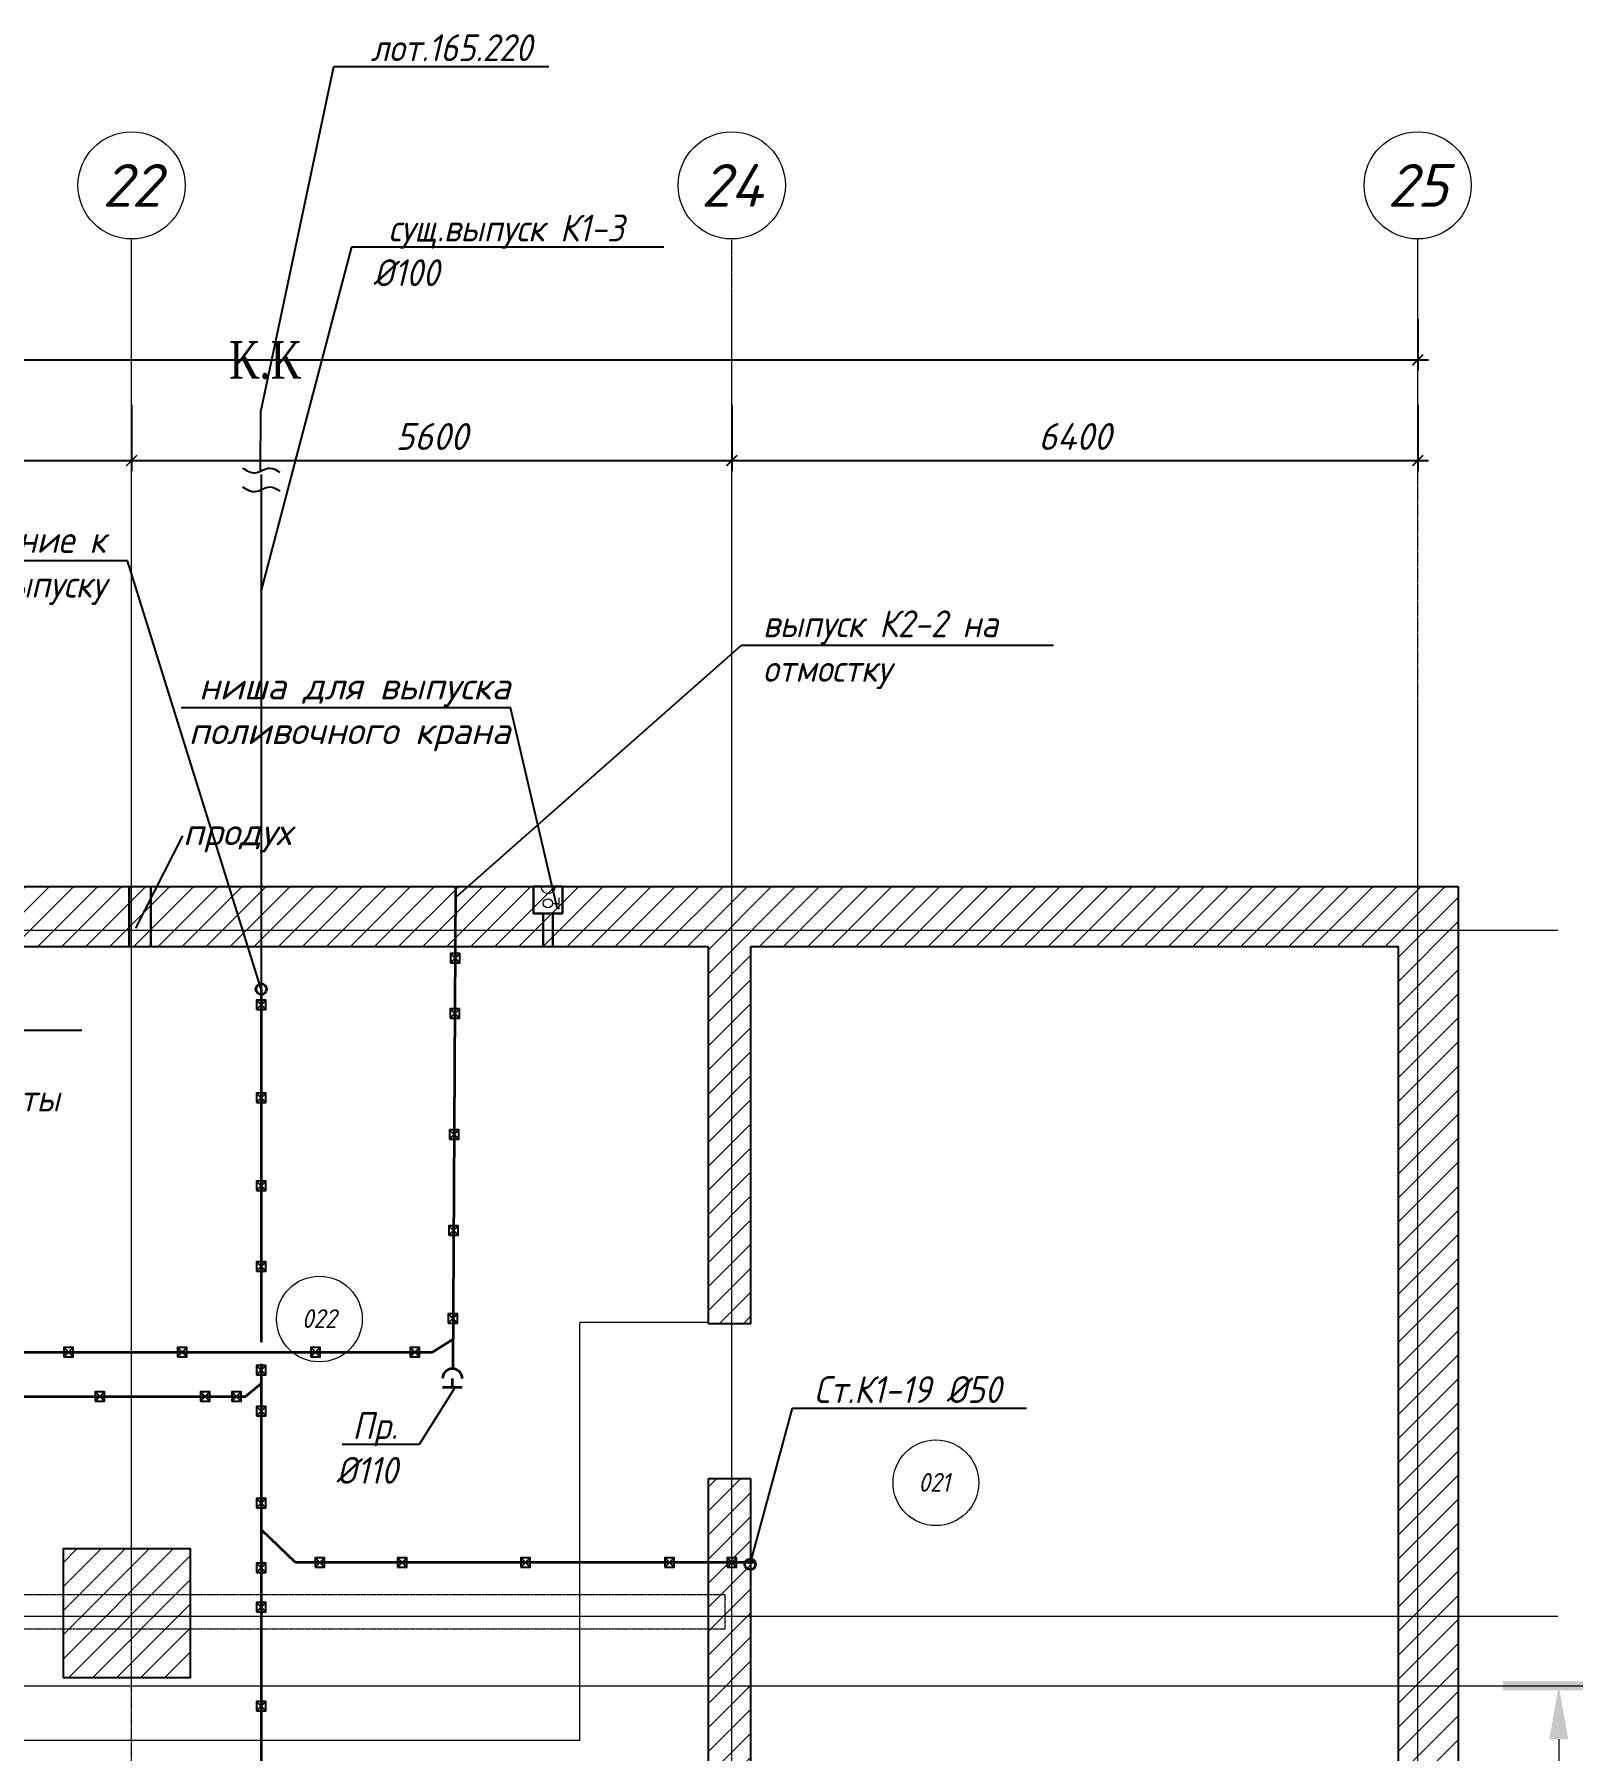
# Model space of a CAD drawing. Header units: millimetres. Extents: x -10178924 to 11692288, y -947381 to 58396.
# Drawn here: x 767230 to 781583, y -918514 to -902499 of the extents above; entities that cross this region are included whole.
import ezdxf
from ezdxf import colors
from ezdxf.entities.mleader import LeaderData, LeaderLine
from ezdxf.enums import TextEntityAlignment as Align
from ezdxf.math import Vec2, Vec3

# ---------------------------------------------------------------- set-up
doc = ezdxf.new("R2010")
doc.units = ezdxf.units.MM
for name, pattern in [('короткая штриховая', [282.222222, 141.111111, -141.111111]), ('невидимая', [9.525, 6.35, -3.175]), ('осевая', [50.8, 31.75, -6.35, 6.35, -6.35])]:
    doc.linetypes.add(name, pattern=pattern)
for name, color, linetype, lineweight in [('!К2', 150, 'Continuous', 35), ('_0', 7, 'Continuous', 25), ('_В1', 5, 'Continuous', 9), ('PDF _Разрезы', 7, 'Continuous', 9), ('Балки.1', 7, 'Continuous', 9), ('ВК_ К1', 24, 'Continuous', 35), ('Контур пол Подвал', 7, 'Continuous', 9), ('перегородки нов.', 112, 'Continuous', 30), ('Размеры осевые', 153, 'Continuous', 9), ('Стены.1', 7, 'Continuous', 25), ('Текст 0.09', 250, 'Continuous', 5), ('ШТРИХОВКА', 252, 'Continuous', 15)]:
    doc.layers.add(name, color=color, linetype=linetype, lineweight=lineweight)
for name, color, linetype in [('_надписи канализация', 7, 'Continuous'), ('_надписи_вода', 7, 'Continuous'), ('PDF _Марки помещений', 5, 'Continuous'), ('ВК_Выноски', 7, 'Continuous'), ('Стены внутр.1', 7, 'Continuous')]:
    doc.layers.add(name, color=color, linetype=linetype)
doc.styles.add('Gost_', font='isocpeur.ttf', dxfattribs={"width": 0.8, "height": 250})
doc.styles.add('ISOCPEUR', font='isocpeui.ttf', dxfattribs={"width": 0.9})
doc.styles.add('PDF ISOCPEUR Italic', font='isocpeui.ttf')
doc.styles.add('Аня', font='times.ttf', dxfattribs={"width": 0.8})
doc.styles.add('НТПИ_ТИ', font='isocpeui.ttf', dxfattribs={"height": 250})
doc.styles.add('Текст_М100', font='GOST_Common Italic.ttf', dxfattribs={"height": 250})
doc.dimstyles.new('Размеры_М100', dxfattribs={"dimtxt": 250, "dimasz": 100, "dimexe": 100, "dimexo": 100, "dimgap": 100, "dimtad": 1, "dimrnd": 5, "dimtxsty": 'Текст_М100', "dimblk": 'ARCHTICK', "dimcen": 250, "dimdle": 100, "dimadec": 0, "dimazin": 2, "dimtfac": 1, "dimtmove": 1, "dimatfit": 3, "dimfxl": 1, "dimarcsym": 0})

# ---------------------------------------------------------------- blocks, each defined once
blk = doc.blocks.new('_None')
blk = doc.blocks.new('*U2131')
at = {"color": 0, "lineweight": -2}
for p, q in [((215, -115), (215, 115)), ((215, 0), (115, 0))]:
    blk.add_line(p, q, dxfattribs=at)
blk.add_arc((115, 0), 115, 90, 270, dxfattribs=at)
at = {"color": 18, "lineweight": 40, "true_color": 0x050505, "style": 'Gost_', "width": 0.8, "flags": 1}
blk.add_attdef('ДИАМЕТР', text='', height=2.5, dxfattribs=at).set_placement((-24, 39), align=Align.MIDDLE_CENTER)
blk = doc.blocks.new('_ArchTick')
at = {"color": 0, "linetype": 'ByBlock', "const_width": 0.15}
blk.add_lwpolyline([(-0.5, -0.5), (0.5, 0.5)], dxfattribs=at)
blk = doc.blocks.new('*D2713')
at = {"layer": 'Defpoints', "color": 0, "ltscale": 100, "transparency": 16777216}
for p in [(-7000, -26445), (61000, -26445), (61000, -26928)]:
    blk.add_point(p, dxfattribs=at)
at = {"layer": 'Размеры осевые', "color": 0, "lineweight": -2, "ltscale": 100, "transparency": 16777216}
for p, q in [((-7000, -26545), (-7000, -27028)), ((61000, -26545), (61000, -27028)), ((-7100, -26928), (61100, -26928))]:
    blk.add_line(p, q, dxfattribs=at)
at = {"layer": 'Размеры осевые', "color": 0, "lineweight": -2, "ltscale": 100, "transparency": 16777216, "xscale": 100, "yscale": 100, "zscale": 100, "rotation": 180}
blk.add_blockref('_ArchTick', (-7000, -26928), dxfattribs=at)
at = {"layer": 'Размеры осевые', "color": 0, "lineweight": -2, "ltscale": 100, "transparency": 16777216, "xscale": 100, "yscale": 100, "zscale": 100}
blk.add_blockref('_ArchTick', (61000, -26928), dxfattribs=at)
at = {"layer": 'Размеры осевые', "color": 0, "ltscale": 100, "transparency": 16777216, "insert": (27000, -26703), "char_height": 250, "attachment_point": 5, "style": 'Текст_М100'}
blk.add_mtext('68000', dxfattribs=at)
blk = doc.blocks.new('*D2721')
at = {"layer": 'Defpoints', "color": 0, "ltscale": 100, "transparency": 16777216}
for p in [(40800, -27249), (49000, -27249), (49000, -27868)]:
    blk.add_point(p, dxfattribs=at)
at = {"layer": 'Размеры осевые', "color": 0, "lineweight": -2, "ltscale": 100, "transparency": 16777216}
for p, q in [((40800, -27349), (40800, -27968)), ((49000, -27349), (49000, -27968)), ((40700, -27868), (49100, -27868))]:
    blk.add_line(p, q, dxfattribs=at)
at = {"layer": 'Размеры осевые', "color": 0, "lineweight": -2, "ltscale": 100, "transparency": 16777216, "xscale": 100, "yscale": 100, "zscale": 100, "rotation": 180}
blk.add_blockref('_ArchTick', (40800, -27868), dxfattribs=at)
at = {"layer": 'Размеры осевые', "color": 0, "lineweight": -2, "ltscale": 100, "transparency": 16777216, "xscale": 100, "yscale": 100, "zscale": 100}
blk.add_blockref('_ArchTick', (49000, -27868), dxfattribs=at)
at = {"layer": 'Размеры осевые', "color": 0, "ltscale": 100, "transparency": 16777216, "insert": (44900, -27643), "char_height": 250, "attachment_point": 5, "style": 'Текст_М100'}
blk.add_mtext('8200', dxfattribs=at)
blk = doc.blocks.new('*D2722')
at = {"layer": 'Defpoints', "color": 0, "ltscale": 100, "transparency": 16777216}
for p in [(49000, -27249), (54600, -27249), (54600, -27868)]:
    blk.add_point(p, dxfattribs=at)
at = {"layer": 'Размеры осевые', "color": 0, "lineweight": -2, "ltscale": 100, "transparency": 16777216}
for p, q in [((49000, -27349), (49000, -27968)), ((54600, -27349), (54600, -27968)), ((48900, -27868), (54700, -27868))]:
    blk.add_line(p, q, dxfattribs=at)
at = {"layer": 'Размеры осевые', "color": 0, "lineweight": -2, "ltscale": 100, "transparency": 16777216, "xscale": 100, "yscale": 100, "zscale": 100, "rotation": 180}
blk.add_blockref('_ArchTick', (49000, -27868), dxfattribs=at)
at = {"layer": 'Размеры осевые', "color": 0, "lineweight": -2, "ltscale": 100, "transparency": 16777216, "xscale": 100, "yscale": 100, "zscale": 100}
blk.add_blockref('_ArchTick', (54600, -27868), dxfattribs=at)
at = {"layer": 'Размеры осевые', "color": 0, "ltscale": 100, "transparency": 16777216, "insert": (51800, -27643), "char_height": 250, "attachment_point": 5, "style": 'Текст_М100'}
blk.add_mtext('5600', dxfattribs=at)
blk = doc.blocks.new('*D2723')
at = {"layer": 'Defpoints', "color": 0, "ltscale": 100, "transparency": 16777216}
for p in [(54600, -27249), (61000, -27249), (61000, -27868)]:
    blk.add_point(p, dxfattribs=at)
at = {"layer": 'Размеры осевые', "color": 0, "lineweight": -2, "ltscale": 100, "transparency": 16777216}
for p, q in [((54600, -27349), (54600, -27968)), ((61000, -27349), (61000, -27968)), ((54500, -27868), (61100, -27868))]:
    blk.add_line(p, q, dxfattribs=at)
at = {"layer": 'Размеры осевые', "color": 0, "lineweight": -2, "ltscale": 100, "transparency": 16777216, "xscale": 100, "yscale": 100, "zscale": 100, "rotation": 180}
blk.add_blockref('_ArchTick', (54600, -27868), dxfattribs=at)
at = {"layer": 'Размеры осевые', "color": 0, "lineweight": -2, "ltscale": 100, "transparency": 16777216, "xscale": 100, "yscale": 100, "zscale": 100}
blk.add_blockref('_ArchTick', (61000, -27868), dxfattribs=at)
at = {"layer": 'Размеры осевые', "color": 0, "ltscale": 100, "transparency": 16777216, "insert": (57800, -27643), "char_height": 250, "attachment_point": 5, "style": 'Текст_М100'}
blk.add_mtext('6400', dxfattribs=at)
blk = doc.blocks.new('A$C5282721b')
at = {"layer": 'ШТРИХОВКА', "ltscale": 100, "true_color": 0x000000, "transparency": 33554687}
h = blk.add_hatch(dxfattribs=at)
h.set_pattern_fill('ANSI31', color=18, scale=50)
h.set_pattern_definition([(45, (-79853.19, 25128.16), (-112.2532, 112.2532), [])])
h.paths.add_polyline_path([(5440.998, -31868.119), (-7386.275, -31868.119), (-7386.275, -48296.478), (61378.75, -48296.478), (61378.75, -31842.839), (41035.118, -31842.839), (41035.118, -31656.036), (40796.248, -31656.036), (40796.248, -31842.839), (40629.962, -31842.839), (40629.962, -31942.839), (40605.14, -34348.621), (40629.93, -32405.355), (39128.581, -32429.908), (40629.962, -32402.839), (40629.675, -32155.326), (39132.149, -32179.816), (39135.64, -31968.17), (38886.085, -31968.17), (38879.867, -32433.975), (40623.548, -32405.459), (40553.111, -38427.181), (40243.01, -38425.516), (40241.748, -38827.97), (43340.219, -38835.027), (43340.219, -38442.147), (40953.116, -38429.329), (41029.994, -32402.839), (54378.974, -32402.839), (54378.974, -35923.465), (54778.974, -35923.465), (54778.974, -32402.839), (60818.75, -32402.839), (60818.75, -41309.464), (60472.291, -41309.464), (60472.291, -41709.464), (60818.75, -41709.464), (60818.75, -47736.478), (44025.201, -47736.478), (44013.125, -46167.929), (43613.137, -46171.008), (43625.189, -47736.478), (27189.462, -47736.478), (27189.462, -44565.139), (26789.462, -44565.139), (26789.462, -47736.478), (10401.743, -47736.478), (10394.408, -46134.647), (9994.404, -46134.678), (10001.739, -47736.478), (-6826.275, -47736.478), (-6826.275, -41729.869), (-6530.734, -41731.097), (-6529.072, -41331.1), (-6826.275, -41329.865), (-6826.275, -32428.119), (-762.705, -32428.119), (-770.891, -36004.088), (-370.903, -36005.35), (-362.703, -32428.119), (5640.998, -32428.119), (5640.998, -31868.119)])
h.paths.add_polyline_path([(3584.804, -41373.023), (3584.804, -41773.13), (9973.974, -41799.679), (9987.536, -44634.678), (10387.54, -44634.678), (10372.735, -41401.332)], flags=17)
h.paths.add_polyline_path([(2513.142, -41768.578), (2514.803, -41368.779), (-383.184, -41356.638), (-371.114, -37407.013), (-774.123, -37406.088), (-783.181, -41354.976), (-5508.242, -41335.314), (-5509.901, -41734.604)], flags=17)
h = blk.add_hatch(dxfattribs=at)
h.set_pattern_fill('ANSI31', color=18, scale=50)
h.set_pattern_definition([(45, (-81439.85, -10657.2), (-112.2532, 112.2532), [])])
h.paths.add_polyline_path([(43589.43, -43091.789), (43989.442, -43091.789), (43978.799, -41709.464), (59272.291, -41709.464), (59272.291, -41309.464), (54778.974, -41309.464), (54778.974, -37367.72), (54379.879, -37367.72), (54378.974, -41309.464), (43575.708, -41309.464)])
h.paths.add_polyline_path([(43998.193, -44162.264), (43598.195, -44162.406), (43603.498, -44917.161), (44003.486, -44916.003)])
h = blk.add_hatch(dxfattribs=at)
h.set_pattern_fill('ANSI31', color=18, scale=50)
h.set_pattern_definition([(45, (-83871.1, -9571.06), (-112.2532, 112.2532), [])])
h.paths.add_polyline_path([(49550.821, -39222.342), (48360.821, -39222.342), (48362.631, -38229.941), (48360.821, -38022.342), (49550.821, -38022.342)])
at = {"layer": '_В1', "color": 18, "true_color": 0x000000, "transparency": 33554687}
for p, q in [((52926.621, -31999.484), (52989.799, -31999.67)), ((52989.636, -32053.36), (52989.948, -31947.359))]:
    blk.add_line(p, q, dxfattribs=at)
blk.add_circle((52884.129, -31999.401), 42.492, dxfattribs=at)
blk.add_arc((52886.05, -31837.956), 68.745, 184.5463292, 356.4529707, dxfattribs=at)
at = {"layer": '_надписи_вода', "color": 18, "lineweight": 30, "true_color": 0x000000, "transparency": 33554687}
for p, q in [((52839.641, -32402.839), (52839.641, -32092.839)), ((52929.641, -32402.839), (52929.641, -32092.839))]:
    blk.add_line(p, q, dxfattribs=at)
for points in [[(52749.641, -31842.839), (53019.641, -31842.839), (53019.641, -32092.839), (52749.641, -32092.839)], [(53019.641, -32092.839), (52749.641, -32092.839), (52749.641, -31842.839), (53019.641, -31842.839)], [(52749.641, -31842.839), (53019.641, -31842.839), (53019.641, -32092.839), (52749.641, -32092.839)], [(52749.641, -31842.839), (53019.641, -31842.839), (53019.641, -32092.839), (52749.641, -32092.839)]]:
    blk.add_lwpolyline(points, close=True, dxfattribs=at)
at = {"layer": 'PDF _Марки помещений', "color": 18, "lineweight": 9, "true_color": 0x000000, "transparency": 33554687}
for centre in [(50752.194, -35877.19), (56504.603, -37405.196)]:
    blk.add_circle(centre, 400.064, dxfattribs=at)
at = {"layer": 'PDF _Разрезы', "color": 18, "lineweight": 9, "true_color": 0x000000, "transparency": 33554687}
for points in [[(-11856.305, -39299.259), (62616.964, -39299.259)], [(62316.395, -39798.796), (62316.395, -40298.332)]]:
    blk.add_lwpolyline(points, dxfattribs=at)
at = {"layer": 'PDF _Разрезы', "color": 18, "true_color": 0x000000, "transparency": 33554559}
for points in [[(61795.692, -39256.925), (62616.964, -39256.925), (61795.692, -39341.593)], [(62616.964, -39256.925), (61795.692, -39341.593), (62616.964, -39341.593)], [(62316.395, -39299.259), (62227.495, -39798.796), (62405.296, -39798.796)]]:
    blk.add_solid(points, dxfattribs=at)
at = {"layer": 'Балки.1', "color": 18, "linetype": 'короткая штриховая', "ltscale": 0.02, "true_color": 0x000000, "transparency": 33554687}
for p, q in [((43071.13, -38448.432), (54538.231, -38448.432)), ((54538.231, -38768.432), (54538.231, -38448.432)), ((43071.13, -38768.432), (54538.231, -38768.432))]:
    blk.add_line(p, q, dxfattribs=at)
at = {"layer": 'Контур пол Подвал', "color": 18, "linetype": 'невидимая', "true_color": 0x000000, "transparency": 33554687}
for p, q in [((53178.974, -35909.464), (53178.974, -39809.464)), ((54378.974, -35909.464), (53178.974, -35909.464)), ((53178.974, -39809.464), (40553.725, -39809.464))]:
    blk.add_line(p, q, dxfattribs=at)
at = {"layer": 'перегородки нов.', "color": 18, "ltscale": 100, "true_color": 0x000000, "transparency": 33554687}
for p, q in [((48978.974, -32402.839), (48978.974, -31842.839)), ((49178.974, -32402.839), (49178.974, -31842.839))]:
    blk.add_line(p, q, dxfattribs=at)
at = {"layer": 'Размеры осевые', "color": 251, "linetype": 'осевая', "ltscale": 0.5, "transparency": 33554687}
for p, q in [((49000, -40100), (49000, -25800)), ((54600, -43050), (54600, -25800)), ((61000, -52200), (61000, -25800)), ((-9750, -32250), (62308.109, -32250)), ((-9718.727, -32250), (61848.609, -32250)), ((-9718.727, -32250), (61848.609, -32250)), ((-9750, -38650), (62308.109, -38650)), ((-9718.727, -38650), (61848.609, -38650)), ((-9718.727, -38650), (61848.609, -38650))]:
    blk.add_line(p, q, dxfattribs=at)
at = {"layer": 'Размеры осевые', "color": 251, "ltscale": 100, "transparency": 33554687}
for centre in [(49000, -25300), (54600, -25300), (61000, -25300)]:
    blk.add_circle(centre, 500, dxfattribs=at)
at = {"layer": 'Стены внутр.1', "color": 18, "linetype": 'Continuous', "true_color": 0x000000, "transparency": 33554687}
for p, q in [((54778.974, -35923.465), (54378.974, -35923.465)), ((54778.974, -37367.72), (54378.974, -37367.72))]:
    blk.add_line(p, q, dxfattribs=at)
at = {"layer": 'Стены внутр.1', "color": 18, "linetype": 'Continuous', "true_color": 0x000000, "transparency": 33554687, "flags": 128}
for points in [[(54378.974, -32402.839), (54378.974, -35923.465)], [(54778.974, -35923.465), (54778.974, -32402.839)], [(54378.974, -37367.72), (54378.974, -41309.464)], [(54778.974, -41309.464), (54778.974, -37367.72)]]:
    blk.add_lwpolyline(points, dxfattribs=at)
at = {"layer": 'Стены.1', "color": 18, "linetype": 'Continuous', "true_color": 0x000000, "transparency": 33554687, "flags": 128}
for points in [[(40629.962, -31842.839), (54568.725, -31842.839)], [(54568.725, -31842.839), (61378.75, -31842.839)], [(61378.75, -31842.839), (61378.75, -41309.464)], [(41029.994, -32402.839), (54378.974, -32402.839)], [(54778.974, -32402.839), (60818.75, -32402.839)], [(60818.75, -32402.839), (60818.75, -41309.464)]]:
    blk.add_lwpolyline(points, dxfattribs=at)
blk.add_lwpolyline([(48360.821, -39222.342), (49550.821, -39222.342), (49550.821, -38022.342), (48360.821, -38022.342)], close=True, dxfattribs=at)
at = {"layer": 'Текст 0.09', "color": 7, "linetype": 'ByBlock', "lineweight": -2, "ltscale": 100, "transparency": 33554687}
blk.add_line((52534.146, -30171.932), (52533.786, -30171.932), dxfattribs=at)
blk.add_line((52534.146, -30171.932), (52533.786, -30171.932), dxfattribs=at)
at = {"layer": 'Текст 0.09', "linetype": 'ByBlock', "lineweight": -2, "ltscale": 100, "transparency": 33554687}
blk.add_line((49478.444, -31368.787), (49478.804, -31368.787), dxfattribs=at)
blk.add_line((49478.444, -31368.787), (49478.804, -31368.787), dxfattribs=at)
at = {"layer": 'Текст 0.09', "color": 7, "linetype": 'ByBlock', "lineweight": -2, "ltscale": 100, "transparency": 33554687}
for points in [[(49463.241, -30171.932), (52533.786, -30171.932)], [(49463.241, -30171.932), (52533.786, -30171.932)], [(52973.585, -32054.527), (52534.146, -30171.932)], [(52973.585, -32054.527), (52534.146, -30171.932)]]:
    blk.add_lwpolyline(points, dxfattribs=at)
at = {"layer": 'Текст 0.09', "linetype": 'ByBlock', "lineweight": -2, "ltscale": 100, "transparency": 33554687}
blk.add_lwpolyline([(49039.045, -32231.067), (49478.444, -31368.787)], dxfattribs=at)
blk.add_lwpolyline([(49039.045, -32231.067), (49478.444, -31368.787)], dxfattribs=at)
at = {"layer": 'Текст 0.09', "color": 7, "ltscale": 100, "transparency": 33554687}
blk.add_solid([(52973.614, -32054.521), (52973.626, -32054.703), (52973.556, -32054.534)], dxfattribs=at)
blk.add_solid([(52973.614, -32054.521), (52973.626, -32054.703), (52973.556, -32054.534)], dxfattribs=at)
at = {"layer": 'Текст 0.09', "ltscale": 100, "transparency": 33554687}
blk.add_solid([(49039.072, -32231.08), (49038.964, -32231.227), (49039.019, -32231.053)], dxfattribs=at)
blk.add_solid([(49039.072, -32231.08), (49038.964, -32231.227), (49039.019, -32231.053)], dxfattribs=at)
at = {"layer": 'PDF _Марки помещений', "color": 18, "lineweight": 9, "true_color": 0x000000, "transparency": 33554687, "char_height": 175, "attachment_point": 7, "style": 'ISOCPEUR'}
for s, insert in [('022', (50589.221, -35960.905)), ('021', (56341.63, -37488.911))]:
    blk.add_mtext(s, dxfattribs=dict(at, insert=insert))
at = {"layer": 'Размеры осевые', "color": 251, "ltscale": 100, "transparency": 33554687, "style": 'PDF ISOCPEUR Italic'}
for s, p in [('22', (49000, -25300)), ('24', (54600, -25300)), ('25', (61000, -25300))]:
    blk.add_text(s, height=400, dxfattribs=at).set_placement(p, align=Align.MIDDLE_CENTER)
at = {"layer": 'Текст 0.09', "color": 7, "ltscale": 100, "transparency": 33554687, "char_height": 250, "style": 'НТПИ_ТИ'}
for s, insert, attachment_point in [('ниша для выпуска\\Pполивочного крана', (52533.696, -29846.932), 3), ('ниша для выпуска\\Pполивочного крана', (52533.696, -29846.932), 3), ('продух', (49478.894, -31206.287), 1), ('продух', (49478.894, -31206.287), 1)]:
    blk.add_mtext(s, dxfattribs=dict(at, insert=insert, attachment_point=attachment_point))
at = {"layer": 'Размеры осевые', "color": 251, "ltscale": 100, "transparency": 33554687}
for base, p1, p2, picture, middle in [((61000, -26928.154), (-7000, -26444.862), (61000, -26444.862), '*D2713', (27000, -26703.154)), ((49000, -27867.723), (40800, -27248.656), (49000, -27248.656), '*D2721', (44900, -27642.723)), ((54600, -27867.723), (49000, -27248.656), (54600, -27248.656), '*D2722', (51800, -27642.723)), ((61000, -27867.723), (54600, -27248.656), (61000, -27248.656), '*D2723', (57800, -27642.723))]:
    dim = blk.add_linear_dim(base=base, p1=p1, p2=p2, dimstyle='Размеры_М100', dxfattribs=at)
    dim.commit()
    dim.dimension.update_dxf_attribs({"geometry": picture, "text_midpoint": middle})

msp = doc.modelspace()

# ---------------------------------------------------------------- linework, layer by layer
at = {"layer": '!К2', "ltscale": 100}
for p, q in [((771158.8, -910451.7), (771133.1, -914949.7)), ((771136.9, -914673.5), (770944.1, -914794.7)), ((762892.1, -914794.7), (770944.1, -914794.7))]:
    msp.add_line(p, q, dxfattribs=at)
for p, q in [((771111.4, -911074.3), (771198.5, -911161.3)), ((771198.5, -911074.3), (771111.4, -911161.3)), ((769303.8, -911510.5), (769390.9, -911597.5)), ((769390.9, -911510.5), (769303.8, -911597.5)), ((771108.4, -911593.5), (771195.5, -911680.5)), ((771195.5, -911593.5), (771108.4, -911680.5)), ((769303.8, -912377.9), (769390.9, -912464.9)), ((769390.9, -912377.9), (769303.8, -912464.9)), ((771102, -912722.4), (771189.1, -912809.4)), ((771189.1, -912722.4), (771102, -912809.4)), ((769303.8, -913200.7), (769390.9, -913287.7)), ((769390.9, -913200.7), (769303.8, -913287.7)), ((771096.9, -913615.2), (771184, -913702.3)), ((771184, -913615.2), (771096.9, -913702.3)), ((769303.8, -913953.3), (769390.9, -914040.3)), ((769390.9, -913953.3), (769303.8, -914040.3)), ((771092.2, -914439.2), (771179.3, -914526.2)), ((771179.3, -914439.2), (771092.2, -914526.2)), ((767505.8, -914751.2), (767592.9, -914838.3)), ((767592.9, -914751.2), (767505.8, -914838.3)), ((768565.2, -914751.2), (768652.3, -914838.3)), ((768652.3, -914751.2), (768565.2, -914838.3)), ((769809.6, -914751.2), (769896.7, -914838.3)), ((769896.7, -914751.2), (769809.6, -914838.3)), ((770735, -914751.2), (770822.1, -914838.3)), ((770822.1, -914751.2), (770735, -914838.3)), ((769303.8, -914918.8), (769390.9, -915005.9)), ((769390.9, -914918.8), (769303.8, -915005.9)), ((767796.3, -915166.5), (767883.4, -915253.5)), ((767883.4, -915166.5), (767796.3, -915253.5)), ((768781.3, -915166.5), (768868.3, -915253.5)), ((768868.3, -915166.5), (768781.3, -915253.5)), ((769072.1, -915166.5), (769159.1, -915253.5)), ((769159.1, -915166.5), (769072.1, -915253.5)), ((769303.8, -915302.7), (769390.9, -915389.8)), ((769390.9, -915302.7), (769303.8, -915389.8)), ((769303.8, -916160.4), (769390.9, -916247.5)), ((769390.9, -916160.4), (769303.8, -916247.5)), ((769303.8, -916762.7), (769390.9, -916849.7)), ((769390.9, -916762.7), (769303.8, -916849.7)), ((769849.1, -916713.8), (769936.2, -916800.8)), ((769936.2, -916713.8), (769849.1, -916800.8)), ((770618.6, -916713.8), (770705.7, -916800.8)), ((770705.7, -916713.8), (770618.6, -916800.8)), ((771768.2, -916713.8), (771855.3, -916800.8)), ((771855.3, -916713.8), (771768.2, -916800.8)), ((773111.3, -916713.8), (773198.4, -916800.8)), ((773198.4, -916713.8), (773111.3, -916800.8)), ((773693.5, -916713.8), (773780.6, -916800.8)), ((773780.6, -916713.8), (773693.5, -916800.8)), ((769303.8, -917129.7), (769390.9, -917216.7)), ((769390.9, -917129.7), (769303.8, -917216.7)), ((769303.8, -918053.4), (769390.9, -918140.4)), ((769390.9, -918053.4), (769303.8, -918140.4))]:
    msp.add_line(p, q)
for points in [[(771111.4, -911161.3), (771198.5, -911161.3), (771198.5, -911074.3), (771111.4, -911074.3)], [(769303.8, -911597.5), (769390.9, -911597.5), (769390.9, -911510.5), (769303.8, -911510.5)], [(771108.4, -911680.5), (771195.5, -911680.5), (771195.5, -911593.5), (771108.4, -911593.5)], [(769303.8, -912464.9), (769390.9, -912464.9), (769390.9, -912377.9), (769303.8, -912377.9)], [(771102, -912809.4), (771189.1, -912809.4), (771189.1, -912722.4), (771102, -912722.4)], [(769303.8, -913287.7), (769390.9, -913287.7), (769390.9, -913200.7), (769303.8, -913200.7)], [(771096.9, -913702.3), (771184, -913702.3), (771184, -913615.2), (771096.9, -913615.2)], [(769303.8, -914040.3), (769390.9, -914040.3), (769390.9, -913953.3), (769303.8, -913953.3)], [(771092.2, -914526.2), (771179.3, -914526.2), (771179.3, -914439.2), (771092.2, -914439.2)], [(767505.8, -914838.3), (767592.9, -914838.3), (767592.9, -914751.2), (767505.8, -914751.2)], [(768565.2, -914838.3), (768652.3, -914838.3), (768652.3, -914751.2), (768565.2, -914751.2)], [(769809.6, -914838.3), (769896.7, -914838.3), (769896.7, -914751.2), (769809.6, -914751.2)], [(770735, -914838.3), (770822.1, -914838.3), (770822.1, -914751.2), (770735, -914751.2)], [(769303.8, -915005.9), (769390.9, -915005.9), (769390.9, -914918.8), (769303.8, -914918.8)], [(767796.3, -915253.5), (767883.4, -915253.5), (767883.4, -915166.5), (767796.3, -915166.5)], [(768781.3, -915253.5), (768868.3, -915253.5), (768868.3, -915166.5), (768781.3, -915166.5)], [(769072.1, -915253.5), (769159.1, -915253.5), (769159.1, -915166.5), (769072.1, -915166.5)], [(769303.8, -915389.8), (769390.9, -915389.8), (769390.9, -915302.7), (769303.8, -915302.7)], [(769303.8, -916247.5), (769390.9, -916247.5), (769390.9, -916160.4), (769303.8, -916160.4)], [(769303.8, -916849.7), (769390.9, -916849.7), (769390.9, -916762.7), (769303.8, -916762.7)], [(769849.1, -916800.8), (769936.2, -916800.8), (769936.2, -916713.8), (769849.1, -916713.8)], [(770618.6, -916800.8), (770705.7, -916800.8), (770705.7, -916713.8), (770618.6, -916713.8)], [(771768.2, -916800.8), (771855.3, -916800.8), (771855.3, -916713.8), (771768.2, -916713.8)], [(773111.3, -916800.8), (773198.4, -916800.8), (773198.4, -916713.8), (773111.3, -916713.8)], [(773693.5, -916800.8), (773780.6, -916800.8), (773780.6, -916713.8), (773693.5, -916713.8)], [(769303.8, -917216.7), (769390.9, -917216.7), (769390.9, -917129.7), (769303.8, -917129.7)], [(769303.8, -918140.4), (769390.9, -918140.4), (769390.9, -918053.4), (769303.8, -918053.4)]]:
    msp.add_lwpolyline(points, close=True)
at = {"layer": '_0', "color": 7}
for p, q in [((769340.3, -906582.3), (769344.1, -906006.8)), ((769347.4, -906605.1), (769347.4, -911408.7))]:
    msp.add_line(p, q, dxfattribs=at)
for points in [[(769172, -906545.9), (769289.9, -906589.6), (769426.3, -906545.9), (769521.1, -906585.3)], [(769172, -906545.9), (769289.9, -906589.6), (769426.3, -906545.9), (769521.1, -906585.3)], [(769172.4, -906545.9), (769290.4, -906589.6), (769426.7, -906545.9), (769521.5, -906585.3)], [(769172.4, -906722.5), (769290.4, -906766.1), (769426.7, -906722.5), (769521.5, -906761.9)]]:
    msp.add_spline(points, degree=3, dxfattribs=at)
at = {"layer": 'ВК_ К1', "ltscale": 100}
for p, q in [((769347.4, -911408.7), (769347.4, -914703.3)), ((769347.4, -914903), (769347.4, -919443.3))]:
    msp.add_line(p, q, dxfattribs=at)
at = {"layer": 'ВК_ К1'}
for p, q in [((760966.4, -915210), (769198.8, -915210)), ((769198.8, -915210), (769347.4, -915086.4)), ((769667, -916757.3), (769352.4, -916457.4)), ((773956.6, -916757.3), (769667, -916757.3))]:
    msp.add_line(p, q, dxfattribs=at)
at = {"layer": 'ВК_ К1', "ltscale": 100}
for centre in [(769347.4, -911408.7), (773909.6, -916774.4)]:
    msp.add_circle(centre, 50, dxfattribs=at)

# ---------------------------------------------------------------- block references
at = {"layer": '!К2', "ltscale": 100, "xscale": 0.8000000000000009, "yscale": 0.8000000000000009, "zscale": 0.8000000000000009, "rotation": 270}
msp.add_blockref('*U2131', (771130.4, -914949.7), dxfattribs=at)
msp.add_blockref('A$C5282721b', (719137, -878608.8))

# ---------------------------------------------------------------- texts
at = {"layer": '_0', "style": 'Аня', "width": 0.8}
msp.add_text('К.К', height=350, dxfattribs=at).set_placement((769046.5, -905712.2))
at = {"layer": '_0', "color": 7, "style": 'Аня', "width": 0.8}
msp.add_text('К.К', height=350, dxfattribs=at).set_placement((769046.5, -905712.2))

# ---------------------------------------------------------------- leaders
at = {"layer": '_надписи канализация', "lineweight": -2}
ml = msp.add_multileader_mtext('Standard', dxfattribs=at)
ml.set_content('\\A1;Приямок{\\Fisocp3|c204; }800{\\fArial|b0|i0|c204|p34;х}800х800(h)\\P{\\fArial|b0|i0|c204|p34;с\\Fisocp3|c204; }насосом дренажным {\\A0; \\H0.91667x;ГНОМ 10-10Г\\A1;\\H1.09091x; \\PN=1,1 кВт \\P (1 раб)\\Fisocp3|c204; \\fISOCPEUR|b0|i0|c204|p34;(закрыть рифленым железом)}', color=256, style='ISOCPEUR')
ml.set_leader_properties(lineweight=13)
ml.set_arrow_properties(name='NONE')
ml.build(insert=Vec2(0, 0))
ml.multileader.update_dxf_attribs({"text_left_attachment_type": 6, "text_right_attachment_type": 6, "dogleg_length": 100, "arrow_head_size": 300, "scale": 100})
ctx = ml.context
ctx.base_point, ctx.scale, ctx.char_height, ctx.arrow_head_size, ctx.landing_gap_size, ctx.plane_origin = Vec3(740434.3, -912667.1), 100, 250, 300, 0.09, Vec3(743281.2, -913662)
ctx.left_attachment, ctx.right_attachment, ctx.text_align_type = 6, 6, 1
notes = []
notes.append((ctx, [(1, (1, 1, 0), (745889.2, -912667.1), (-1, 0), 100, [(1, [(748693.9, -916333.7)], 0, [])])]))
ctx.mtext.insert, ctx.mtext.width, ctx.mtext.alignment, ctx.mtext.flow_direction = Vec3(742864.1, -912342.1), 6781.384, 2, 5
at = {"layer": 'ВК_Выноски'}
ml = msp.add_multileader_mtext('Standard', dxfattribs=at)
ml.set_content(' лот.165.220', color=7, style='ISOCPEUR')
ml.set_leader_properties(color=7, linetype='ByLayer', lineweight=-1)
ml.set_arrow_properties(name='NONE')
ml.build(insert=Vec2(0, 0))
ml.multileader.update_dxf_attribs({"text_left_attachment_type": 6, "text_right_attachment_type": 6, "dogleg_length": 0.36, "arrow_head_size": 300})
ctx = ml.context
ctx.base_point, ctx.char_height, ctx.arrow_head_size, ctx.landing_gap_size, ctx.plane_origin = Vec3(770124.2, -902799.4), 250, 300, 100, Vec3(770924.8, -905142.8)
ctx.left_attachment, ctx.right_attachment = 6, 6
notes.append((ctx, [(0, (1, 1, 0), (770023.9, -902799.4), (1, 0), 100.4, [(0, [(769347.4, -906006.9)], 0, [])])]))
ctx.mtext.insert, ctx.mtext.width, ctx.mtext.flow_direction = Vec3(770224.2, -902499.4), 2685.931, 5
ml = msp.add_multileader_mtext('Standard', dxfattribs=at)
ml.set_content(' лот.165.220', color=7, style='ISOCPEUR')
ml.set_leader_properties(color=7, linetype='ByLayer', lineweight=-1)
ml.set_arrow_properties(name='NONE')
ml.build(insert=Vec2(0, 0))
ml.multileader.update_dxf_attribs({"text_left_attachment_type": 6, "text_right_attachment_type": 6, "dogleg_length": 0.36, "arrow_head_size": 300})
ctx = ml.context
ctx.base_point, ctx.char_height, ctx.arrow_head_size, ctx.landing_gap_size, ctx.plane_origin = Vec3(770124.2, -902799.4), 250, 300, 100, Vec3(770924.8, -905142.8)
ctx.left_attachment, ctx.right_attachment = 6, 6
notes.append((ctx, [(0, (1, 1, 0), (770023.9, -902799.4), (1, 0), 100.4, [(0, [(769347.4, -906006.9)], 0, [])])]))
ctx.mtext.insert, ctx.mtext.width, ctx.mtext.flow_direction = Vec3(770224.2, -902499.4), 2685.931, 5
ml = msp.add_multileader_mtext('Standard', dxfattribs=at)
ml.set_content(' сущ.выпуск К1-3 %%C100', color=7, style='ISOCPEUR')
ml.set_leader_properties(color=7, linetype='ByLayer', lineweight=-1)
ml.set_arrow_properties(name='NONE')
ml.build(insert=Vec2(0, 0))
ml.multileader.update_dxf_attribs({"text_left_attachment_type": 6, "text_right_attachment_type": 6, "dogleg_length": 0.36, "arrow_head_size": 300})
ctx = ml.context
ctx.base_point, ctx.char_height, ctx.arrow_head_size, ctx.landing_gap_size, ctx.plane_origin = Vec3(770291.2, -904482), 250, 300, 100, Vec3(770924.8, -907335.4)
ctx.left_attachment, ctx.right_attachment = 6, 6
notes.append((ctx, [(0, (1, 1, 0), (770190.8, -904482), (1, 0), 100.4, [(0, [(769347.4, -907699.5)], 0, [])])]))
ctx.mtext.insert, ctx.mtext.width, ctx.mtext.flow_direction = Vec3(770391.2, -904182), 2685.931, 5
ml = msp.add_multileader_mtext('Standard', dxfattribs=at)
ml.set_content('подключение к сущ.выпуску', color=7, style='ISOCPEUR')
ml.set_leader_properties(color=7, linetype='ByLayer', lineweight=-1)
ml.set_arrow_properties(name='NONE')
ml.build(insert=Vec2(0, 0))
ml.multileader.update_dxf_attribs({"text_left_attachment_type": 6, "text_right_attachment_type": 6, "dogleg_length": 0.36, "arrow_head_size": 300})
ctx = ml.context
ctx.base_point, ctx.char_height, ctx.arrow_head_size, ctx.landing_gap_size, ctx.plane_origin = Vec3(765676.5, -907413), 250, 300, 100, Vec3(763870.5, -911492.7)
ctx.left_attachment, ctx.right_attachment, ctx.text_align_type = 6, 6, 2
notes.append((ctx, [(1, (1, 1, 0), (768098, -907413), (-1, 0), 100.4, [(0, [(769347.4, -911408.7)], 0, [])])]))
ctx.mtext.insert, ctx.mtext.width, ctx.mtext.alignment, ctx.mtext.flow_direction = Vec3(767897.6, -907088), 2685.931, 3, 5
ml = msp.add_multileader_mtext('Standard', dxfattribs=at)
ml.set_content('выпуск К2-2 на отмостку', color=7, style='ISOCPEUR')
ml.set_leader_properties(color=7, linetype='ByLayer', lineweight=-1)
ml.set_arrow_properties(name='NONE')
ml.build(insert=Vec2(0, 0))
ml.multileader.update_dxf_attribs({"text_left_attachment_type": 6, "text_right_attachment_type": 6, "dogleg_length": 0.36, "arrow_head_size": 300})
ctx = ml.context
ctx.base_point, ctx.char_height, ctx.arrow_head_size, ctx.landing_gap_size, ctx.plane_origin = Vec3(773927.7, -908199.3), 250, 300, 100, Vec3(782187.1, -905589.7)
ctx.left_attachment, ctx.right_attachment = 6, 6
notes.append((ctx, [(0, (1, 1, 0), (773827.3, -908199.3), (1, 0), 100.4, [(0, [(771158.2, -910551.7)], 0, [])])]))
ctx.mtext.insert, ctx.mtext.width, ctx.mtext.flow_direction = Vec3(774027.7, -907874.3), 2685.931, 5
ml = msp.add_multileader_mtext('Standard', dxfattribs=at)
ml.set_content('{\\W0.9;Перепуск в канализацию К1 %%C32 (зимний режим работы водостока)}', color=7, style='ISOCPEUR')
ml.set_leader_properties(color=7, linetype='ByLayer', lineweight=-1)
ml.set_arrow_properties(name='NONE')
ml.build(insert=Vec2(0, 0))
ml.multileader.update_dxf_attribs({"text_left_attachment_type": 6, "text_right_attachment_type": 6, "dogleg_length": 0.36, "arrow_head_size": 300})
ctx = ml.context
ctx.base_point, ctx.char_height, ctx.arrow_head_size, ctx.landing_gap_size, ctx.plane_origin = Vec3(764011.5, -911791.4), 250, 300, 100, Vec3(768263.5, -940739.2)
ctx.left_attachment, ctx.right_attachment = 6, 6
notes.append((ctx, [(0, (1, 1, 0), (763911.1, -911791.4), (1, 0), 100.4, [(0, [(763028.3, -915002.4)], 0, [])])]))
ctx.mtext.insert, ctx.mtext.width, ctx.mtext.flow_direction = Vec3(764111.5, -911466.4), 3527.045, 5
ml = msp.add_multileader_mtext('Standard', dxfattribs=at)
ml.set_content('{\\W0.9;Ст.К1-19 %%C50 }', color=7, style='ISOCPEUR')
ml.set_leader_properties(color=7, linetype='ByLayer', lineweight=-1)
ml.set_arrow_properties(name='NONE')
ml.build(insert=Vec2(0, 0))
ml.multileader.update_dxf_attribs({"text_left_attachment_type": 6, "text_right_attachment_type": 6, "dogleg_length": 0.36, "arrow_head_size": 300})
ctx = ml.context
ctx.base_point, ctx.char_height, ctx.arrow_head_size, ctx.landing_gap_size, ctx.plane_origin = Vec3(774404.9, -915319.3), 250, 300, 100, Vec3(787671.3, -938615.9)
ctx.left_attachment, ctx.right_attachment = 6, 6
notes.append((ctx, [(0, (1, 1, 0), (774304.6, -915319.3), (1, 0), 100.4, [(0, [(773909.6, -916774.4)], 0, [])])]))
ctx.mtext.insert, ctx.mtext.width, ctx.mtext.flow_direction = Vec3(774504.9, -915019.3), 2564.609, 5
ml = msp.add_multileader_mtext('Standard', dxfattribs=at)
ml.set_content('{\\W0.9;Пр.\\P%%C110}', color=7, style='ISOCPEUR')
ml.set_leader_properties(color=7, linetype='ByLayer', lineweight=-1)
ml.set_arrow_properties(name='NONE')
ml.build(insert=Vec2(0, 0))
ml.multileader.update_dxf_attribs({"text_left_attachment_type": 6, "text_right_attachment_type": 6, "dogleg_length": 0.36, "arrow_head_size": 300})
ctx = ml.context
ctx.base_point, ctx.char_height, ctx.arrow_head_size, ctx.landing_gap_size, ctx.plane_origin = Vec3(769954.8, -915656.2), 250, 300, 100, Vec3(779313.5, -944967.5)
ctx.left_attachment, ctx.right_attachment, ctx.text_align_type = 6, 6, 2
notes.append((ctx, [(1, (1, 1, 0), (770819.7, -915656.2), (-1, 0), 100.4, [(0, [(771157, -915121.7)], 0, [])])]))
ctx.mtext.insert, ctx.mtext.width, ctx.mtext.alignment, ctx.mtext.flow_direction = Vec3(770619.4, -915356.2), 513.532, 3, 5
ml = msp.add_multileader_mtext('Standard', dxfattribs=at)
ml.set_content('{\\W0.9;Ст.К1-14\\P %%C50}', color=7, style='ISOCPEUR')
ml.set_leader_properties(color=7, linetype='ByLayer', lineweight=-1)
ml.set_arrow_properties(name='NONE')
ml.build(insert=Vec2(0, 0))
ml.multileader.update_dxf_attribs({"text_left_attachment_type": 6, "text_right_attachment_type": 6, "dogleg_length": 0.36, "arrow_head_size": 300})
ctx = ml.context
ctx.base_point, ctx.char_height, ctx.arrow_head_size, ctx.landing_gap_size, ctx.plane_origin = Vec3(765232.8, -917166.5), 250, 300, 100, Vec3(759684.4, -942804.6)
ctx.left_attachment, ctx.right_attachment = 6, 6
notes.append((ctx, [(1, (1, 1, 0), (765132.5, -917166.5), (1, 0), 100.4, [(0, [(764221.2, -916612.8)], 0, [])])]))
ctx.mtext.insert, ctx.mtext.width, ctx.mtext.flow_direction = Vec3(765332.8, -916866.5), 2990.601, 5
for ctx, leaders in notes:
    for number, flags, end, landing, length, lines in leaders:
        leader = LeaderData()
        leader.index, (leader.has_last_leader_line, leader.has_dogleg_vector, leader.attachment_direction) = number, flags
        leader.last_leader_point, leader.dogleg_vector, leader.dogleg_length = Vec3(end), Vec3(landing), length
        for number, points, colour, breaks in lines:
            line = LeaderLine()
            line.index, line.vertices, line.color, line.breaks = number, Vec3.list(points), colors.encode_raw_color(colour), breaks
            leader.lines.append(line)
        ctx.leaders.append(leader)

doc.saveas('drawing.dxf')
